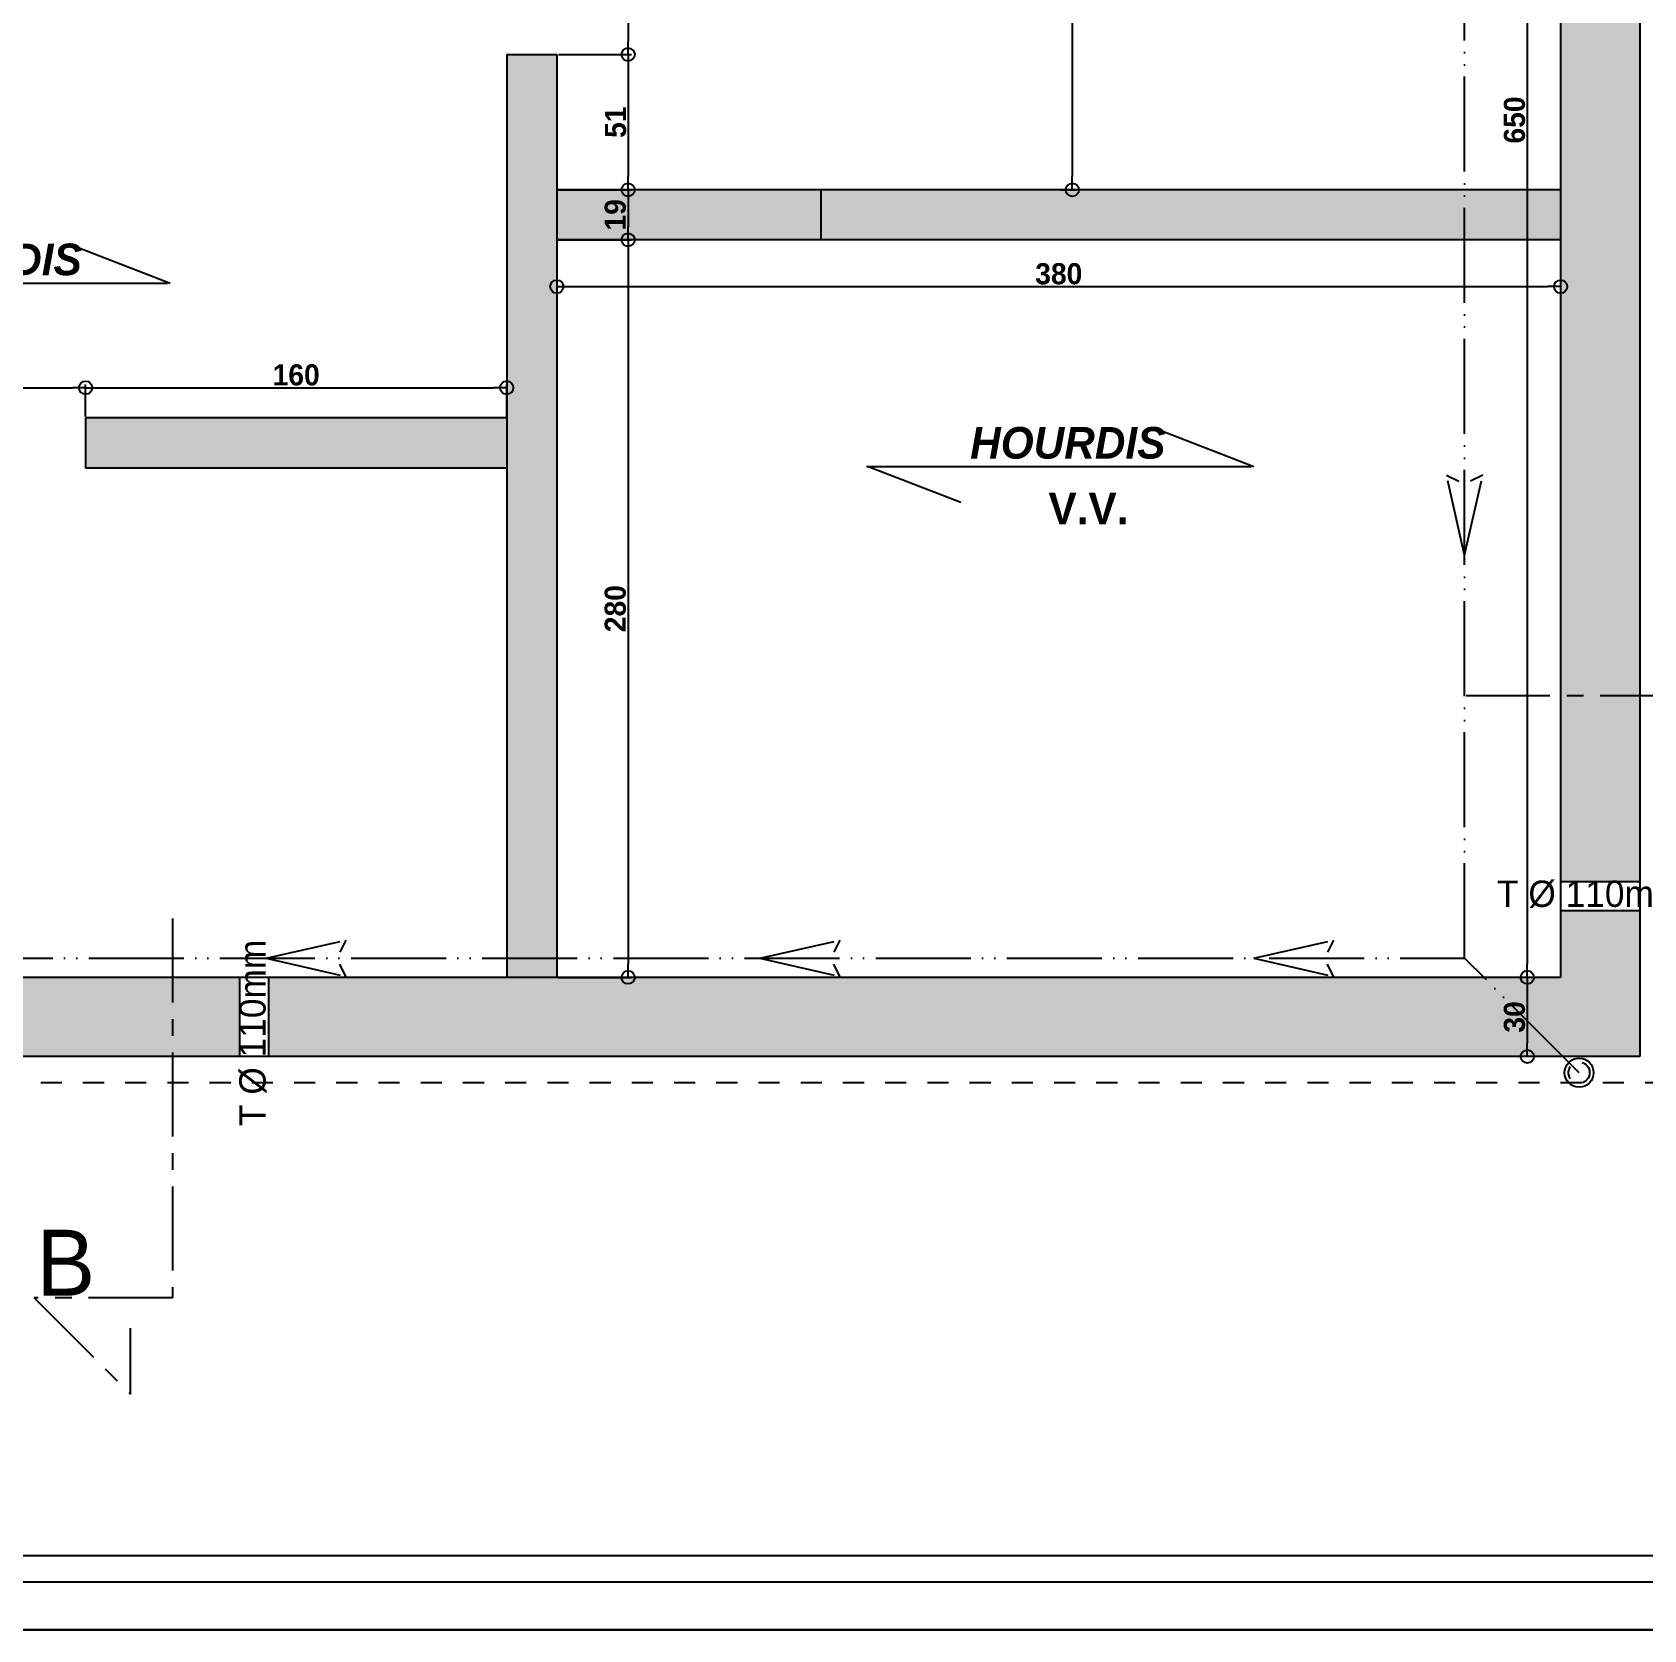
# Model space of a CAD drawing. Header units: millimetres. Extents: x -44462 to 306987, y -116160 to 12874.
# Drawn here: x -11936 to -11325, y -56908 to -56303 of the extents above; entities that cross this region are included whole.
import ezdxf

# ---------------------------------------------------------------- set-up
doc = ezdxf.new("R2010")
doc.units = ezdxf.units.MM
doc.header["$PDMODE"] = 35
doc.header["$PDSIZE"] = 10
for name, pattern in [('ACAD_ISO05W100', [33, 24, -3, 0, -3, 0, -3]), ('AXES', [50.8, 31.75, -6.35, 6.35, -6.35]), ('TRAIT_4', [20, 10, -10])]:
    doc.linetypes.add(name, pattern=pattern)
for name, color, linetype in [('400._Implantation', 2, 'Continuous'), ('AVP_HACHURES', 8, 'Continuous'), ('BLANC', 7, 'Continuous'), ('chassis fen.portes', 1, 'Continuous'), ('COULEUR 8', 8, 'Continuous'), ('D_______TX', 2, 'Continuous'), ('EGOUTTAGE', 6, 'Continuous'), ('MURS', 7, 'Continuous'), ('ROUGE', 1, 'Continuous'), ('TEXTE', 1, 'Continuous')]:
    doc.layers.add(name, color=color, linetype=linetype)
doc.styles.add('century', font='GOTHIC.TTF', dxfattribs={"height": 12})
doc.styles.add('CENTURY GOTHIC', font='GOTHIC.TTF')
doc.styles.add('Century Gothic Gras', font='GOTHICB.TTF')
doc.dimstyles.new('1-50', dxfattribs={"dimtxt": 8, "dimasz": 5, "dimexe": 1.25, "dimexo": 0.625, "dimtad": 1, "dimdec": 0, "dimtxsty": 'Century Gothic Gras', "dimblk": 'ORIGIN', "dimcen": 5, "dimclrd": 8, "dimclre": 5, "dimclrt": 6, "dimadec": 0, "dimazin": 0, "dimtfac": 1, "dimtdec": 0, "dimtmove": 0, "dimatfit": 3, "dimfxl": 0, "dimarcsym": 0})

# ---------------------------------------------------------------- blocks, each defined once
blk = doc.blocks.new('PETIT CARTOUCHE_HOR')
at = {"color": 1}
blk.add_line((0, 0), (-2090, 0), dxfattribs=at)
at = {"layer": 'chassis fen.portes', "color": 5, "linetype": 'Continuous'}
blk.add_line((-233.46, 28), (-2071.31, 28), dxfattribs=at)
at = {"layer": 'chassis fen.portes', "color": 2, "linetype": 'Continuous'}
blk.add_line((-223.46, 18), (-2081.31, 18), dxfattribs=at)
at = {"layer": 'chassis fen.portes', "color": 1, "linetype": 'Continuous'}
blk.add_line((-2100, 0), (-86.26, 0), dxfattribs=at)
at = {"style": 'CENTURY GOTHIC'}
for tag, p, height in [('DATE', (-210.16, 171.36), 20), ('DOSSIERN°', (-210.16, 111.51), 20), ('COMMENTAIRE', (-210.16, 95.35), 12), ('COMMENTAIRESUITE', (-210.16, 79.7), 12), ('FEUILLEN°', (-221.99, 32.69), 20), ('TOTALFEUILLES', (-181.65, 32.69), 20), ('ÉCH.', (-103.23, 32.69), 12)]:
    blk.add_attdef(tag, p, '', height=height, dxfattribs=at)
blk = doc.blocks.new('A$C61507C04')
at = {"layer": 'AVP_HACHURES', "color": 3, "linetype": 'ACAD_ISO05W100', "ltscale": 1.5}
for p, q in [((0, 0), (-8.59, 37.82)), ((-8.59, 37.82), (-2.83, 35)), ((0, 0), (8.59, 37.82)), ((8.59, 37.82), (2.83, 35))]:
    blk.add_line(p, q, dxfattribs=at)
blk = doc.blocks.new('_Origin')
at = {"color": 0, "linetype": 'Continuous', "lineweight": -2}
blk.add_line((0, 0), (-1, 0), dxfattribs=at)
blk.add_circle((0, 0), 0.5, dxfattribs=at)
blk = doc.blocks.new('*D445')
at = {"layer": 'Defpoints', "color": 0}
for p in [(-11915.32, -56437.29), (-11995.32, -56448.76), (-11915.32, -56448.76)]:
    blk.add_point(p, dxfattribs=at)
at = {"layer": 'ROUGE', "color": 5, "lineweight": -2}
for p, q in [((-11995.32, -56448.14), (-11995.32, -56436.04)), ((-11915.32, -56448.14), (-11915.32, -56436.04))]:
    blk.add_line(p, q, dxfattribs=at)
at = {"layer": 'ROUGE', "color": 8, "lineweight": -2}
blk.add_line((-11990.32, -56437.29), (-11920.32, -56437.29), dxfattribs=at)
at = {"layer": 'ROUGE', "color": 8, "lineweight": -2, "xscale": 5, "yscale": 5, "zscale": 5, "rotation": 180}
blk.add_blockref('_Origin', (-11995.32, -56437.29), dxfattribs=at)
at = {"layer": 'ROUGE', "color": 8, "lineweight": -2, "xscale": 5, "yscale": 5, "zscale": 5}
blk.add_blockref('_Origin', (-11915.32, -56437.29), dxfattribs=at)
at = {"layer": 'ROUGE', "color": 6, "insert": (-11955.32, -56432.47), "char_height": 8, "attachment_point": 5, "style": 'Century Gothic Gras'}
blk.add_mtext('80', dxfattribs=at)
blk = doc.blocks.new('*D429')
at = {"layer": 'Defpoints', "color": 0}
for p in [(-11755.74, -56437.29), (-11915.32, -56448.76), (-11755.74, -56448.76)]:
    blk.add_point(p, dxfattribs=at)
at = {"layer": 'ROUGE', "color": 5, "lineweight": -2}
for p, q in [((-11915.32, -56448.14), (-11915.32, -56436.04)), ((-11755.74, -56448.14), (-11755.74, -56436.04))]:
    blk.add_line(p, q, dxfattribs=at)
at = {"layer": 'ROUGE', "color": 8, "lineweight": -2}
blk.add_line((-11910.32, -56437.29), (-11760.74, -56437.29), dxfattribs=at)
at = {"layer": 'ROUGE', "color": 8, "lineweight": -2, "xscale": 5, "yscale": 5, "zscale": 5, "rotation": 180}
blk.add_blockref('_Origin', (-11915.32, -56437.29), dxfattribs=at)
at = {"layer": 'ROUGE', "color": 8, "lineweight": -2, "xscale": 5, "yscale": 5, "zscale": 5}
blk.add_blockref('_Origin', (-11755.74, -56437.29), dxfattribs=at)
at = {"layer": 'ROUGE', "color": 6, "insert": (-11835.53, -56432.47), "char_height": 8, "attachment_point": 5, "style": 'Century Gothic Gras'}
blk.add_mtext('160', dxfattribs=at)
blk = doc.blocks.new('*D436')
at = {"layer": 'Defpoints', "color": 0}
for p in [(-11736.74, -56231.01), (-11736.74, -56311.01), (-11709.75, -56311.01)]:
    blk.add_point(p, dxfattribs=at)
at = {"layer": 'ROUGE', "color": 5, "lineweight": -2}
for p, q in [((-11736.12, -56231.01), (-11708.5, -56231.01)), ((-11736.12, -56311.01), (-11708.5, -56311.01))]:
    blk.add_line(p, q, dxfattribs=at)
at = {"layer": 'ROUGE', "color": 8, "lineweight": -2}
blk.add_line((-11709.75, -56236.01), (-11709.75, -56306.01), dxfattribs=at)
at = {"layer": 'ROUGE', "color": 8, "lineweight": -2, "xscale": 5, "yscale": 5, "zscale": 5}
for p, rotation in [((-11709.75, -56231.01), 90), ((-11709.75, -56311.01), 270)]:
    blk.add_blockref('_Origin', p, dxfattribs=dict(at, rotation=rotation))
at = {"layer": 'ROUGE', "color": 6, "insert": (-11714.57, -56271.01), "char_height": 8, "attachment_point": 5, "rotation": 90, "style": 'Century Gothic Gras'}
blk.add_mtext('80', dxfattribs=at)
blk = doc.blocks.new('*D437')
at = {"layer": 'Defpoints', "color": 0}
for p in [(-11736.74, -56311.01), (-11736.74, -56362.26), (-11709.75, -56362.26)]:
    blk.add_point(p, dxfattribs=at)
at = {"layer": 'ROUGE', "color": 5, "lineweight": -2}
for p, q in [((-11736.12, -56311.01), (-11708.5, -56311.01)), ((-11736.12, -56362.26), (-11708.5, -56362.26))]:
    blk.add_line(p, q, dxfattribs=at)
at = {"layer": 'ROUGE', "color": 8, "lineweight": -2}
blk.add_line((-11709.75, -56316.01), (-11709.75, -56357.26), dxfattribs=at)
at = {"layer": 'ROUGE', "color": 8, "lineweight": -2, "xscale": 5, "yscale": 5, "zscale": 5}
for p, rotation in [((-11709.75, -56311.01), 90), ((-11709.75, -56362.26), 270)]:
    blk.add_blockref('_Origin', p, dxfattribs=dict(at, rotation=rotation))
at = {"layer": 'ROUGE', "color": 6, "insert": (-11714.47, -56336.64), "char_height": 8, "attachment_point": 5, "rotation": 90, "style": 'Century Gothic Gras'}
blk.add_mtext('51', dxfattribs=at)
blk = doc.blocks.new('*D438')
at = {"layer": 'Defpoints', "color": 0}
for p in [(-11736.74, -56362.26), (-11736.74, -56381.26), (-11709.75, -56381.26)]:
    blk.add_point(p, dxfattribs=at)
at = {"layer": 'ROUGE', "color": 5, "lineweight": -2}
for p, q in [((-11736.12, -56362.26), (-11708.5, -56362.26)), ((-11736.12, -56381.26), (-11708.5, -56381.26))]:
    blk.add_line(p, q, dxfattribs=at)
at = {"layer": 'ROUGE', "color": 8, "lineweight": -2}
blk.add_line((-11709.75, -56367.26), (-11709.75, -56376.26), dxfattribs=at)
at = {"layer": 'ROUGE', "color": 8, "lineweight": -2, "xscale": 5, "yscale": 5, "zscale": 5}
for p, rotation in [((-11709.75, -56362.26), 90), ((-11709.75, -56381.26), 270)]:
    blk.add_blockref('_Origin', p, dxfattribs=dict(at, rotation=rotation))
at = {"layer": 'ROUGE', "color": 6, "insert": (-11714.57, -56371.76), "char_height": 8, "attachment_point": 5, "rotation": 90, "style": 'Century Gothic Gras'}
blk.add_mtext('19', dxfattribs=at)
blk = doc.blocks.new('*D439')
at = {"layer": 'Defpoints', "color": 0}
for p in [(-11736.74, -56381.26), (-11736.74, -56660.8), (-11709.75, -56660.8)]:
    blk.add_point(p, dxfattribs=at)
at = {"layer": 'ROUGE', "color": 5, "lineweight": -2}
for p, q in [((-11736.12, -56381.26), (-11708.5, -56381.26)), ((-11736.12, -56660.8), (-11708.5, -56660.8))]:
    blk.add_line(p, q, dxfattribs=at)
at = {"layer": 'ROUGE', "color": 8, "lineweight": -2}
blk.add_line((-11709.75, -56386.26), (-11709.75, -56655.8), dxfattribs=at)
at = {"layer": 'ROUGE', "color": 8, "lineweight": -2, "xscale": 5, "yscale": 5, "zscale": 5}
for p, rotation in [((-11709.75, -56381.26), 90), ((-11709.75, -56660.8), 270)]:
    blk.add_blockref('_Origin', p, dxfattribs=dict(at, rotation=rotation))
at = {"layer": 'ROUGE', "color": 6, "insert": (-11714.57, -56521.03), "char_height": 8, "attachment_point": 5, "rotation": 90, "style": 'Century Gothic Gras'}
blk.add_mtext('280', dxfattribs=at)
blk = doc.blocks.new('*D440')
at = {"layer": 'Defpoints', "color": 0}
for p in [(-11736.74, -56362.26), (-11356.34, -56362.26), (-11356.34, -56398.97)]:
    blk.add_point(p, dxfattribs=at)
at = {"layer": 'ROUGE', "color": 5, "lineweight": -2}
for p, q in [((-11736.74, -56368.97), (-11736.74, -56400.22)), ((-11356.34, -56368.97), (-11356.34, -56400.22))]:
    blk.add_line(p, q, dxfattribs=at)
at = {"layer": 'ROUGE', "color": 8, "lineweight": -2}
blk.add_line((-11731.74, -56398.97), (-11361.34, -56398.97), dxfattribs=at)
at = {"layer": 'ROUGE', "color": 8, "lineweight": -2, "xscale": 5, "yscale": 5, "zscale": 5, "rotation": 180}
blk.add_blockref('_Origin', (-11736.74, -56398.97), dxfattribs=at)
at = {"layer": 'ROUGE', "color": 8, "lineweight": -2, "xscale": 5, "yscale": 5, "zscale": 5}
blk.add_blockref('_Origin', (-11356.34, -56398.97), dxfattribs=at)
at = {"layer": 'ROUGE', "color": 6, "insert": (-11546.54, -56394.14), "char_height": 8, "attachment_point": 5, "style": 'Century Gothic Gras'}
blk.add_mtext('380', dxfattribs=at)
blk = doc.blocks.new('*D442')
at = {"layer": 'Defpoints', "color": 0}
for p in [(-11356.34, -56660.8), (-11369, -56690.8), (-11365.79, -56690.8)]:
    blk.add_point(p, dxfattribs=at)
at = {"layer": 'ROUGE', "color": 5, "lineweight": -2}
for p, q in [((-11356.97, -56660.8), (-11370.25, -56660.8)), ((-11366.41, -56690.8), (-11370.25, -56690.8))]:
    blk.add_line(p, q, dxfattribs=at)
at = {"layer": 'ROUGE', "color": 8, "lineweight": -2}
blk.add_line((-11369, -56665.8), (-11369, -56685.8), dxfattribs=at)
at = {"layer": 'ROUGE', "color": 8, "lineweight": -2, "xscale": 5, "yscale": 5, "zscale": 5}
for p, rotation in [((-11369, -56660.8), 90), ((-11369, -56690.8), 270)]:
    blk.add_blockref('_Origin', p, dxfattribs=dict(at, rotation=rotation))
at = {"layer": 'ROUGE', "color": 6, "insert": (-11373.82, -56675.8), "char_height": 8, "attachment_point": 5, "rotation": 90, "style": 'Century Gothic Gras'}
blk.add_mtext('30', dxfattribs=at)
blk = doc.blocks.new('*D443')
at = {"layer": 'Defpoints', "color": 0}
for p in [(-11688.19, -56010.8), (-11546.54, -56362.26), (-11541.42, -56362.26)]:
    blk.add_point(p, dxfattribs=at)
at = {"layer": 'ROUGE', "color": 5, "lineweight": -2}
for p, q in [((-11571.42, -56010.8), (-11540.17, -56010.8)), ((-11545.92, -56362.26), (-11540.17, -56362.26))]:
    blk.add_line(p, q, dxfattribs=at)
at = {"layer": 'ROUGE', "color": 8, "lineweight": -2}
blk.add_line((-11541.42, -56015.8), (-11541.42, -56357.26), dxfattribs=at)
at = {"layer": 'ROUGE', "color": 8, "lineweight": -2, "xscale": 5, "yscale": 5, "zscale": 5}
for p, rotation in [((-11541.42, -56010.8), 90), ((-11541.42, -56362.26), 270)]:
    blk.add_blockref('_Origin', p, dxfattribs=dict(at, rotation=rotation))
at = {"layer": 'ROUGE', "color": 6, "insert": (-11546.25, -56186.53), "char_height": 8, "attachment_point": 5, "rotation": 90, "style": 'Century Gothic Gras'}
blk.add_mtext('351', dxfattribs=at)
blk = doc.blocks.new('*D464')
at = {"layer": 'Defpoints', "color": 0}
for p in [(-11359.65, -56010.8), (-11369, -56660.8), (-11363.61, -56660.8)]:
    blk.add_point(p, dxfattribs=at)
at = {"layer": 'ROUGE', "color": 5, "lineweight": -2}
for p, q in [((-11360.27, -56010.8), (-11370.25, -56010.8)), ((-11364.23, -56660.8), (-11370.25, -56660.8))]:
    blk.add_line(p, q, dxfattribs=at)
at = {"layer": 'ROUGE', "color": 8, "lineweight": -2}
blk.add_line((-11369, -56015.8), (-11369, -56655.8), dxfattribs=at)
at = {"layer": 'ROUGE', "color": 8, "lineweight": -2, "xscale": 5, "yscale": 5, "zscale": 5}
for p, rotation in [((-11369, -56010.8), 90), ((-11369, -56660.8), 270)]:
    blk.add_blockref('_Origin', p, dxfattribs=dict(at, rotation=rotation))
at = {"layer": 'ROUGE', "color": 6, "insert": (-11373.82, -56335.8), "char_height": 8, "attachment_point": 5, "rotation": 90, "style": 'Century Gothic Gras'}
blk.add_mtext('650', dxfattribs=at)

msp = doc.modelspace()

# ---------------------------------------------------------------- hatches: boundary and pattern name
at = {"layer": 'COULEUR 8'}
h = msp.add_hatch(color=253, dxfattribs=at)
h.paths.add_polyline_path([(-11882.45, -55980.8), (-12145.34, -55980.8), (-12145.34, -56010.8), (-11882.45, -56010.8)])
h.paths.add_polyline_path([(-11359.61, -55980.8), (-11882.45, -55980.8), (-11882.45, -56010.8), (-11389.61, -56010.8)])
h.paths.add_polyline_path([(-11326.34, -55980.8), (-11347.71, -55980.8, -0.153627), (-11351.01, -55980.8), (-11359.61, -55980.8), (-11389.61, -56010.8), (-11356.34, -56010.8), (-11356.34, -56053.64), (-11326.34, -56053.64)])
h.paths.add_polyline_path([(-11326.34, -56064.64), (-11356.34, -56064.64), (-11356.34, -56624.63), (-11326.34, -56624.63)])
h.paths.add_polyline_path([(-11326.34, -56635.63), (-11356.34, -56635.63), (-11356.34, -56660.8), (-11385.49, -56660.8), (-11355.49, -56690.8), (-11326.34, -56690.8)])
h.paths.add_polyline_path([(-11385.49, -56660.8), (-11845.86, -56660.8), (-11845.86, -56690.8), (-11355.49, -56690.8)])
h.paths.add_polyline_path([(-11856.86, -56660.8), (-11882.45, -56660.8), (-11882.45, -56690.8), (-11856.86, -56690.8)])
h.paths.add_polyline_path([(-11882.45, -56660.8), (-12145.34, -56660.8), (-12145.34, -56690.8), (-11882.45, -56690.8)])
h.paths.add_polyline_path([(-11349.26, -56024.33), (-11333.43, -56024.33), (-11333.43, -56036.73), (-11349.26, -56036.73)], flags=24)
h.paths.add_polyline_path([(-11386.68, -56050.6), (-11304, -56050.6), (-11304, -56066.73), (-11386.68, -56066.73)], flags=9)
h.paths.add_polyline_path([(-11386.68, -56621.6), (-11304, -56621.6), (-11304, -56637.73), (-11386.68, -56637.73)], flags=9)
h.paths.add_polyline_path([(-11380.02, -56683.72), (-11380.02, -56667.89), (-11367.62, -56667.89), (-11367.62, -56683.72)], flags=24)
h.paths.add_polyline_path([(-11859.6, -56723.35), (-11859.6, -56640.67), (-11843.47, -56640.67), (-11843.47, -56723.35)], flags=9)
for points in [[(-11736.74, -56311.01), (-11755.74, -56311.01), (-11755.74, -56653.57), (-11736.74, -56653.57)], [(-11755.74, -56448.76), (-11915.32, -56448.76), (-11915.32, -56467.76), (-11755.74, -56467.76)], [(-11736.74, -56660.8), (-11736.74, -56653.57), (-11755.74, -56653.57), (-11755.74, -56660.8)]]:
    msp.add_hatch(color=253, dxfattribs=at).paths.add_polyline_path(points)
h = msp.add_hatch(color=253, dxfattribs=at)
h.paths.add_polyline_path([(-11636.74, -56362.26), (-11736.74, -56362.26), (-11736.74, -56381.26), (-11636.74, -56381.26)])
h.paths.add_polyline_path([(-11720.78, -56379.25), (-11720.78, -56364.27), (-11708.37, -56364.27), (-11708.37, -56379.25)], flags=24)
at = {"layer": 'ROUGE'}
h = msp.add_hatch(color=253, dxfattribs=at)
h.paths.add_polyline_path([(-11392.72, -56362.26), (-11636.74, -56362.26), (-11636.74, -56381.26), (-11392.72, -56381.26)])
h.paths.add_polyline_path([(-11356.34, -56362.26), (-11392.72, -56362.26), (-11392.72, -56381.26), (-11356.34, -56381.26)])

# ---------------------------------------------------------------- linework, layer by layer
at = {"layer": 'AVP_HACHURES', "color": 3, "linetype": 'ACAD_ISO05W100', "ltscale": 1.5}
for p, q in [((-11392.72, -56653.57), (-11392.72, -56013.92)), ((-12361.41, -56653.57), (-11392.72, -56653.57)), ((-11349.36, -56696.93), (-11392.72, -56653.57))]:
    msp.add_line(p, q, dxfattribs=at)
at = {"layer": 'AVP_HACHURES', "color": 6, "linetype": 'AXES'}
for p, q in [((-11392.14, -56554.01), (-11293.63, -56554.01)), ((-11882.45, -56638.53), (-11882.45, -56782.28)), ((-11882.45, -56782.28), (-11934.84, -56782.28)), ((-11934.84, -56782.28), (-11898.37, -56818.76)), ((-11898.37, -56818.76), (-11898.37, -56793.78))]:
    msp.add_line(p, q, dxfattribs=at)
at = {"layer": 'BLANC'}
for p, q in [((-11326.34, -55980.8), (-11326.34, -56690.8)), ((-11356.34, -56010.8), (-11356.34, -56660.8)), ((-11755.74, -56311.01), (-11755.74, -56660.8)), ((-11755.74, -56311.01), (-11736.74, -56311.01)), ((-11736.74, -56311.01), (-11736.74, -56660.8)), ((-11356.34, -56362.26), (-11736.74, -56362.26)), ((-11636.74, -56362.26), (-11636.74, -56381.26)), ((-11356.34, -56381.26), (-11736.74, -56381.26)), ((-11755.74, -56448.76), (-11915.32, -56448.76)), ((-11915.32, -56448.76), (-11915.32, -56467.76)), ((-11755.74, -56467.76), (-11915.32, -56467.76)), ((-11356.34, -56660.8), (-12376.34, -56660.8)), ((-11326.34, -56690.8), (-12406.34, -56690.8))]:
    msp.add_line(p, q, dxfattribs=at)
at = {"layer": 'COULEUR 8', "linetype": 'TRAIT_4', "ltscale": 0.8}
msp.add_lwpolyline([(-12416.34, -55970.8), (-11316.34, -55970.8), (-11316.34, -56700.8), (-12416.34, -56700.8)], close=True, dxfattribs=at)
at = {"layer": 'COULEUR 8', "linetype": 'TRAIT_4', "ltscale": 0.5}
msp.add_circle((-11349.36, -56696.93), 4, dxfattribs=at)
at = {"layer": 'D_______TX', "color": 2, "linetype": 'Continuous', "lineweight": -3}
for p, q in [((-11883.31, -56397.72), (-11918.14, -56384.23)), ((-11884.31, -56397.72), (-12030.1, -56397.72)), ((-11472.65, -56467.24), (-11507.47, -56453.75)), ((-11473.65, -56467.24), (-11619.43, -56467.24)), ((-11618.43, -56467.24), (-11583.61, -56480.73))]:
    msp.add_line(p, q, dxfattribs=at)
at = {"layer": 'EGOUTTAGE'}
msp.add_circle((-11349.36, -56696.93), 5.5, dxfattribs=at)
at = {"layer": 'ROUGE'}
for p, q in [((-11326.34, -56624.63), (-11356.34, -56624.63)), ((-11326.34, -56635.63), (-11356.34, -56635.63)), ((-11856.86, -56690.8), (-11856.86, -56660.8)), ((-11845.86, -56690.8), (-11845.86, -56660.8))]:
    msp.add_line(p, q, dxfattribs=at)

# ---------------------------------------------------------------- block references
at = {"color": 1}
msp.add_blockref('PETIT CARTOUCHE_HOR', (-11017.24, -56908.1), dxfattribs=at)
at = {"layer": 'AVP_HACHURES', "xscale": 0.8000000000029104, "yscale": 0.8000000000029104, "zscale": 0.8}
msp.add_blockref('A$C61507C04', (-11392.72, -56500.72), dxfattribs=at)
at = {"layer": 'AVP_HACHURES', "xscale": 0.8000000000029104, "yscale": 0.8000000000029104, "zscale": 0.8, "rotation": 270}
for p in [(-11846.93, -56653.57), (-11659.79, -56653.57), (-11472.66, -56653.57)]:
    msp.add_blockref('A$C61507C04', p, dxfattribs=at)

# ---------------------------------------------------------------- texts
at = {"layer": '400._Implantation', "color": 8, "linetype": 'Continuous', "lineweight": -3, "ltscale": 2, "char_height": 12, "width": 82.5677, "attachment_point": 1, "style": 'century'}
for insert in [(-11990.78, -56382.65), (-11580.12, -56452.17)]:
    msp.add_mtext('{\\fCentury Gothic|b1|i1|c0|p34;HOURDIS }', dxfattribs=dict(at, insert=insert))
at = {"layer": 'MURS', "color": 7, "linetype": 'Continuous', "insert": (-11934.01, -56756.45), "char_height": 25, "width": 155.7943, "attachment_point": 1, "style": 'century'}
msp.add_mtext('B', dxfattribs=at)
at = {"layer": 'ROUGE', "insert": (-11384.18, -56624.1), "char_height": 10, "width": 119.3466, "attachment_point": 1, "style": 'CENTURY GOTHIC'}
msp.add_mtext(' T %%C 110mm', dxfattribs=at)
at = {"layer": 'ROUGE', "insert": (-11857.1, -56720.85), "char_height": 10, "width": 119.3466, "attachment_point": 1, "rotation": 90, "style": 'CENTURY GOTHIC'}
msp.add_mtext(' T %%C 110mm', dxfattribs=at)
at = {"layer": 'TEXTE', "insert": (-11535.3, -56483.07), "char_height": 10, "width": 201, "attachment_point": 5, "style": 'CENTURY GOTHIC'}
msp.add_mtext('{\\fCentury Gothic|b1|i0|c0|p34;\\H1.2x;\\C3;V.V.}', dxfattribs=at)

# ---------------------------------------------------------------- dimensions: what is measured, and where the dimension line sits
at = {"layer": 'ROUGE'}
for base, p1, p2, picture, middle in [((-11541.42, -56362.26), (-11688.19, -56010.8), (-11546.54, -56362.26), '*D443', (-11546.25, -56186.53)), ((-11369, -56660.8), (-11359.65, -56010.8), (-11363.61, -56660.8), '*D464', (-11373.82, -56335.8))]:
    dim = msp.add_linear_dim(base=base, p1=p1, p2=p2, angle=90, dimstyle='1-50', dxfattribs=at)
    dim.commit()
    dim.dimension.update_dxf_attribs({"geometry": picture, "text_midpoint": middle})
for base, p1, p2, picture, middle in [((-11709.75, -56311.01), (-11736.74, -56231.01), (-11736.74, -56311.01), '*D436', (-11714.57, -56271.01)), ((-11709.75, -56362.26), (-11736.74, -56311.01), (-11736.74, -56362.26), '*D437', (-11714.47, -56336.64)), ((-11709.75, -56381.26), (-11736.74, -56362.26), (-11736.74, -56381.26), '*D438', (-11714.57, -56371.76)), ((-11709.75, -56660.8), (-11736.74, -56381.26), (-11736.74, -56660.8), '*D439', (-11714.57, -56521.03)), ((-11369, -56690.8), (-11356.34, -56660.8), (-11365.79, -56690.8), '*D442', (-11373.82, -56675.8))]:
    dim = msp.add_linear_dim(base=base, p1=p1, p2=p2, angle=90, dimstyle='1-50', override={"dimtmove": 1}, dxfattribs=at)
    dim.commit()
    dim.dimension.update_dxf_attribs({"geometry": picture, "text_midpoint": middle})
dim = msp.add_linear_dim(base=(-11356.34, -56398.97), p1=(-11736.74, -56362.26), p2=(-11356.34, -56362.26), dimstyle='1-50', dxfattribs=at)
dim.commit()
dim.dimension.update_dxf_attribs({"geometry": '*D440', "text_midpoint": (-11546.54, -56394.14)})
for base, p1, p2, picture, middle in [((-11915.32, -56437.29), (-11995.32, -56448.76), (-11915.32, -56448.76), '*D445', (-11955.32, -56432.47)), ((-11755.74, -56437.29), (-11915.32, -56448.76), (-11755.74, -56448.76), '*D429', (-11835.53, -56432.47))]:
    dim = msp.add_linear_dim(base=base, p1=p1, p2=p2, dimstyle='1-50', override={"dimtmove": 1}, dxfattribs=at)
    dim.commit()
    dim.dimension.update_dxf_attribs({"geometry": picture, "text_midpoint": middle})

doc.saveas('drawing.dxf')
